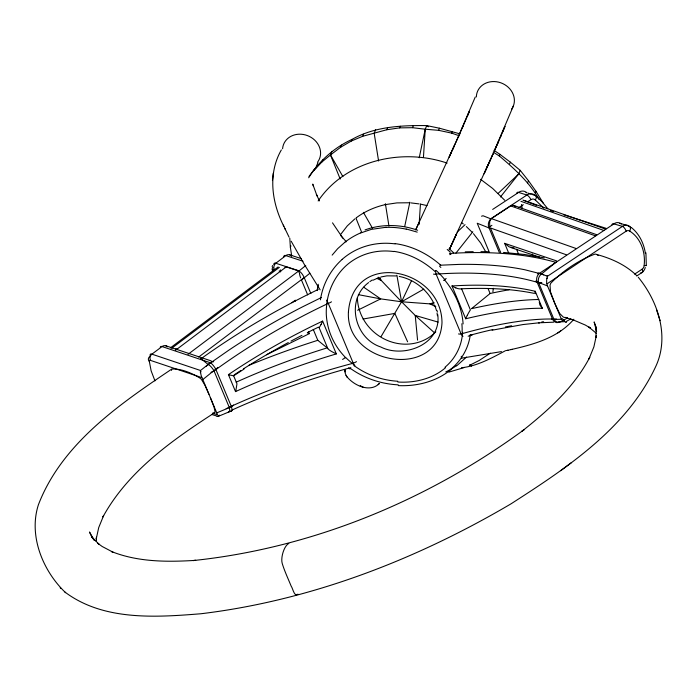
<?xml version="1.0" encoding="UTF-8"?>
<svg xmlns="http://www.w3.org/2000/svg" width="697" height="697" viewBox="0 0 697 697"><rect width="100%" height="100%" fill="white"/><g stroke="black" fill="none" stroke-linecap="round" stroke-linejoin="round"><path stroke-width="1.05" d="M298.961 272.44L299.118 270.88L305.739 265.522M171.558 370.403L171.558 370.124A7.258 2.622 58.6 0 1 171.845 369.035C181.316 368.486 192.241 373.209 200.414 378.401A7.275 2.631 58.6 0 1 201.773 379.952L204.909 385.188L208.961 394.284M539.286 302.167L539.853 304.929L541.769 307.717A11.875 9.523 15 0 0 542.318 308.274L538.912 308.274A274.374 82.42 -25.9 0 0 471.355 317.44L465.692 318.764L451.987 285.962L458.077 285.631A274.374 116.068 -19.3 0 1 531.454 290.449L535.235 291.285L542.327 308.266M96.238 541.491L96.491 537.213L96.238 538.929L98.713 527.594L103.635 515.536L102.947 516.895C127.908 471.277 172.037 440.269 214.728 412.641A7.258 2.622 58.6 0 0 215.016 411.631L214.066 407.109L210.328 397.551M419.141 224.373L420.457 203.829M423.445 157.33L425.248 129.215L426.73 125.591L439.467 128.222L460.081 133.902M462.608 332.234C461.893 345.686 455.411 358.702 444.974 367.241M634.636 274.113L642.024 269.26A4.4 3.642 -77.7 0 0 644.098 265.836C645.736 252.845 641.223 238.383 629.739 231.108A4.391 3.633 -77.7 0 0 626.124 231.195L547.023 283.845A6.282 5.184 -77.9 0 0 547.52 285.927L561.433 319.261A6.282 5.21 -77.4 0 0 562.523 320.96L562.566 321.003M493.284 288.297L492.918 291.877M281.353 149.916C267.587 173.832 271.83 202.775 283.853 226.342M272.449 180.584L273.285 173.117M547.067 278.539L547.372 276.726M200.44 370.961L200.387 372.703M470.327 334.569C468.576 348.125 461.309 360.767 450.68 369.314M490.374 220.444L490.758 218.823L526.888 195.055A9.671 7.615 -74.7 0 1 535.261 195.5L541.926 201.633L547.807 208.734M320.411 299.832C322.763 284.393 330.491 269.756 342.201 259.371M404.696 226.516L409.836 202.191M419.219 157.766L425.248 129.215L438.605 130.33L451.604 133.101L459.306 135.81M317.597 287.373L318.276 284.254M317.649 287.852L318.111 285.779M272.152 266.82L272.544 265.548M295.232 300.642L295.362 300.163L291.877 302.725M295.18 300.834L295.005 301.4M535.087 291.712L534.939 293.149L535.636 293.69M315.819 167.855L317.919 162.584M308.675 177.779C319.043 161.138 334.116 147.581 352.055 139.391C374.742 126.523 401.272 125.321 426.73 125.591L428.542 126.793M313.964 170.486L321.84 162.044L322.702 159.944M291.66 255.729L290.37 247.269L290.937 245.867M321.84 162.044L330.483 154.952L331.964 151.327M340.197 179.042L330.483 154.952L340.659 147.215L341.513 145.115M340.659 147.215L351.41 140.977L352.055 139.391M351.41 140.977L362.64 136.298L363.503 134.199M375.657 129.616L374.176 133.24L378.593 160.998M362.64 136.298L386.809 129.738L387.663 127.638M386.809 129.738L399.651 127.873L400.296 126.288M399.651 127.873L412.502 127.699L413.365 125.599M438.605 130.33L439.467 128.222M451.604 133.101L452.257 131.506M539.051 199.307C529.276 182.126 514.194 168.535 499.244 155.919L499.897 154.325L493.981 150.308M509.49 164.274L510.352 162.174L499.897 154.325M500.481 196.937L518.699 173.971L520.18 170.338L510.352 162.174M527.612 182.832L528.474 180.732L520.18 170.338M535.313 192.851L535.958 191.257L528.474 180.732M475.258 97.022L456.613 140.646L415.943 229.243M322.624 321.099L316.255 324.149A274.374 103.409 -27.8 0 0 233.129 371.475L228.433 374.62L235.525 391.601L240.578 389.301A274.374 95.088 -17.6 0 1 329.542 355.958L336.32 353.91L322.624 321.099L321.064 324.514M513.471 105.7L492.239 155.701M465.692 318.764L467.234 315.375M467.626 115.563L469.255 111.677L462.224 128.048M502.502 132.291L504.976 126.41L500.481 136.995M501.291 135.131L497.876 142.981M495.218 149.019L498.66 141.195L494.452 150.735M463 126.262L452.161 150.543M449.33 249.596L492.988 154.028L484.04 173.875M451.429 152.146L449.164 157.156L454.322 145.734M484.763 172.316L490.679 159.195M487.037 167.271L487.769 165.677M449.426 249.369L456.701 233.556L449.243 249.805M415.647 229.923L418.845 223.049M411.596 280.534L401.568 301.775L381.128 336.494M340.702 234.392L347.306 225.872L354.878 218.867M297.941 594.158C294.361 597.634 292.784 588.085 291.154 586.099C288.079 578.571 284.559 571.192 282.207 563.394C280.516 557.696 284.071 545.838 288.811 543.416M461.161 356.829L461.553 356.263M318.146 200.963C345.66 160.153 402.047 147.738 447.117 163.098M309.015 176.428L314.608 168.892M332.155 255.119L337.697 248.655L344.876 242.26M219.294 416.161L218.719 416.553M455.96 253.072L472.819 231.805M573.858 319.235C557.121 338.873 530.774 345.25 506.658 350.539L507.974 350.26M566.225 321.927L565.38 322.389M466.502 357.082L456.622 365.873M318.233 289.203L317.815 289.656A304.423 115.423 -28.8 0 0 201.05 358.72L200.431 358.903M214.728 412.641L212.672 413.312M457.171 232.11L465.056 224.661M498.189 193.348L518.699 173.971M378.114 384.613L379.517 383.367C369.811 393.43 352.577 384.979 346 375.422M368.617 282.581C345.581 299.605 354.303 338.35 380.736 346.967C403.929 358.85 441.828 344.187 437.742 314.608M212.576 413.269L217.333 414.715A6.282 2.291 58.5 0 0 216.767 412.894L202.818 379.56L215.748 369.122A5.027 1.882 -22.9 0 0 217.804 367.38M449.87 254.684L451.517 253.333A304.423 132.09 -18.6 0 1 555.831 262.351L556.563 262.168M508.984 289.795A310.426 93.712 -25.8 0 0 490.113 293.498L471.486 308.684A280.769 84.755 -25.8 0 1 538.842 299.501M555.857 262.333L541.534 274.008A6.456 4.966 -73.1 0 0 538.659 282.747L553.827 319.052A6.447 5.437 -88.5 0 0 560.876 321.631M309.904 273.215L301.47 280.02L307.682 294.892M64.908 592.049C103.374 620.957 155.509 617.403 200.919 613.752C310.731 600.509 416.144 559.735 511.084 503.792C566.792 467.948 627.152 428.228 655.929 366.099C669.643 336.329 658.003 301.243 638.26 277.232M272.849 267.465A4.835 3.302 -10.1 0 0 273.067 271.185A4.879 1.76 58.6 0 1 274.2 269.399A4.835 4.156 -71.9 0 1 275.803 263.248L285.831 255.599A4.835 4.156 -71.9 0 1 291.52 256.287M175.574 350.234L286.258 266.881L298.717 270.959A6.482 2.344 58.6 0 1 304.188 277.58L310.862 293.559M188.033 354.311L298.717 270.959M198.697 357.03L304.197 277.58M560.676 470.71L571.531 462.555M170.39 347.881L278.12 266.951M171.645 348.291L279.375 267.36M490.313 353.179L479.188 360.488L469.325 365.437M167.454 346.784A4.835 4.295 -80 0 0 162.061 346.548L151.885 354.163A8.573 2.509 55.8 0 0 150.143 355.845M356.341 217.743C364.975 211.304 375.047 206.904 385.537 204.57M369.793 281.675L372.25 280.011M557.792 332.922L560.702 330.962M492.657 209.422L519.587 191.771A9.749 7.667 -74.8 0 1 525.939 192.05L526.819 192.729A4.835 2.474 -48.7 0 0 525.991 192.72M499.287 252.384L488.867 227.422A6.482 5.358 -77.7 0 1 491.385 218.605L510.701 205.92A4.862 4.016 -77.7 0 1 515.362 206.521M490.226 226.438L491.916 225.323M519.038 207.479L523.273 204.691M528.361 201.346L530.905 199.673A4.879 4.034 -77.7 0 1 535.296 199.961L543.799 208.133M619.711 223.362A4.914 2.727 -61.3 0 1 620.382 223.354A8.617 6.682 -75.7 0 0 613.83 223.911L539.452 273.337A4.766 1.847 57.9 0 0 537.831 273.912M629.722 231.099A4.896 2.649 -58.4 0 0 629.208 226.081A8.573 6.665 -75.5 0 0 622.412 226.412L547.511 276.247L539.452 273.337A6.317 4.722 -75.6 0 0 536.986 281.858L552.677 319.479L561.433 319.261M636.77 275.951L641.737 272.684L640.831 272.754M171.558 369.218C119.361 404.347 61.876 443.658 38.413 504.733C28.342 535.793 42.9 571.113 65.614 592.694M234.07 375.526L244.089 369.035M562.523 320.96L567.524 317.771M570.895 318.808L566.051 321.631M423.828 289.098L401.568 301.775L380.667 298.882L358.354 294.657M505.613 350.617C491.707 358.023 477.375 366.056 461.466 367.772M373.043 280.22L378.462 277.746M266.507 354.747L309.346 333.636L308.518 331.667M357.639 310.261L380.667 298.882L363.721 287.208M321.456 297.506L302.437 306.898A284.289 107.791 -28.8 0 0 228.712 350.251L208.22 364.54A6.447 5.898 -51 0 0 206.155 366.535M216.741 412.885L231.456 406.734L215.748 369.122A6.317 1.577 55 0 0 210.328 362.736L162.07 346.566M220.165 415.586L222.927 414.419M223.624 414.131L227.797 412.415M228.494 412.127L230.602 411.274A4.766 3.999 -75.6 0 0 232.615 409.514M360.767 232.937L371.335 229.383L386.103 227.257M481.522 216.209L483.038 215.756L490.758 218.823M463.923 367.633L448.79 372.137M434.065 302.542L429.936 303.875L401.568 301.775L378.166 277.188M365.028 229.905C381.904 223.815 400.81 224.268 417.651 230.254M468.14 336.181L472.078 335.109M380.893 276.988L386.87 275.855L396.149 275.934M492.108 330.204L522.889 324.567L539.556 322.746L538.546 322.824L553.61 322.197M510.945 349.615L512.278 349.328M385.188 204.639L396.915 202.897L408.965 202.766M501.474 351.602L461.466 358.188M363.015 319.043L394.842 313.406L407.614 341.791M514.046 247.871L509.263 246.93L504.637 243.323L556.65 260.913M439.885 265.226L458.87 264.407A284.289 123.36 -18.6 0 1 524.928 269.791L541.534 274.008A6.447 3.799 50.9 0 1 543.747 274.836M559.726 321.875L564.814 321.657M566.182 317.44L565.058 317.483A7.258 6.003 -77.7 0 1 563.246 317.039L559.517 313.275L555.039 303.918M175.635 349.014L177.63 348.962M465.256 251.861L473.176 251.678M233.478 375.796L229.81 374.995M480.965 251.652L488.623 251.756M434.266 304.04L429.936 303.875L435.808 306.671M398.248 384.849C381.181 384.003 364.304 378.375 350.391 368.408M397.813 381.242C382.305 380.37 367.023 375.056 354.451 365.881M503.504 252.427L524.658 254.501L544.235 257.873M644.22 265.566L646.311 265.609L645.919 252.837M410.986 202.905L419.054 203.899M412.502 127.699L425.248 129.215M395.164 243.628C412.11 245.867 428.019 253.917 440.739 265.2M393.866 251.356C409.278 253.56 423.628 261.166 435.085 271.569M534.146 293.359C510.326 288.532 485.87 287.783 461.649 288.776A7.937 5.123 29.1 0 1 455.847 287.835M421.066 204.256L427.052 205.598M399.25 276.421C413.931 279.305 426.825 289.429 433.56 302.733M645.744 265.348L646.319 265.531M406.203 228.965L417.207 232.127M511.162 247.653L539.417 257.071M229.4 374.89L229.13 374.812A11.875 0.854 17.9 0 1 228.468 374.637M613.804 223.859L622.395 226.368M438.134 322.101L415.238 315.462L401.568 301.775L396.881 275.202M596.832 254.518C611.504 258.491 625.906 264.999 636.866 275.768M566.644 317.919L573.387 319.975L585.28 325.029L590.394 328.017L588.869 327.05L596.318 333.314M626.995 225.419L620.365 223.406L621.349 224.051M211.574 414.427L218.405 416.527M627.544 225.593L631.229 227.631M550.508 210.564L553.592 211.548M563.89 214.833L606.094 228.32M527.882 193.069L528.936 193.409M532.107 194.446L533.161 194.794M533.684 194.968L535.27 195.482A4.835 2.448 -47.6 0 1 535.305 199.952M529.99 193.757L531.044 194.106M289.752 254.858L301.348 258.657M303.021 261.218L285.23 255.424A9.749 3.006 55.6 0 0 283.836 256.714M275.803 263.248L299.118 270.88M279.122 271.011L280.76 271.542M165.59 345.703L211.235 360.924M154.969 380.884L151.127 370.821L149.376 361.586A4.391 1.586 58.6 0 1 150.474 360.384L201.834 377.608A6.282 2.248 58.7 0 1 202.783 379.551M522.889 200.048L605.789 229.174M520.947 201.328L603.837 230.454M513.977 205.519L596.702 234.715M510.701 205.92L595.316 235.786M491.394 218.623L576.01 248.489M488.867 227.422L566.347 254.771M362.998 386.966L360.183 385.964L362.527 386.818M523.874 200.431L536.594 205.415M455.794 287.974L451.987 285.962M307.342 332.817L309.346 333.636M547.45 285.909L536.96 281.867A5.027 1.873 -23 0 1 535.932 280.969M336.32 353.91L332.486 351.976A7.937 2.318 27.9 0 1 327.677 348.561M377.173 278.53L381.059 280.412L379.848 277.397M493.215 152.173L499.244 155.919M233.565 375.587L236.971 383.838L235.813 390.825A11.875 5.471 -69.6 0 1 235.525 391.601M480.59 179.312L492.683 188.469L504.741 200.274M461.719 222.691L463.305 223.955M313.267 329.428L317.806 340.302L327.146 347.89A280.769 97.423 -17.7 0 0 236.161 382.191M201.041 358.711L208.22 364.54A6.456 1.873 54 0 1 214.04 370.917L229.208 407.222A6.447 2.344 65.2 0 1 228.259 411.971M598.27 255.477L596.937 254.579A7.258 5.994 -77.7 0 0 595.038 254.091C579.085 259.868 562.601 271.02 550.778 283.235A7.275 6.012 -77.7 0 0 550.038 285.361L550.508 291.869L554.76 303.265M447.213 249.482L450.436 252.236M449.095 248.585L453.695 252.828M434.519 332.844L415.238 315.462L417.564 340.136M469.856 364.705L471.46 366.152M60.169 587.754L60.883 588.407M466.38 226.595L472.122 232.223M345.32 357.927L345.076 357.674A6.447 1.952 -44.3 0 1 342.549 359.425M340.563 235.351L346.348 241.789M473.472 233.695L480.738 243.087L485.844 252.018M94.391 540.506L91.786 536.925L99.087 544.357L97.624 543.181L102.171 546.483L112.949 552.155L111.389 551.484C138.015 562.174 167.507 562.087 195.691 560.353L193.165 560.571C312.439 548.051 427.644 500.463 524.083 429.674L521.844 431.347C548.103 410.55 574.032 387.419 589.758 357.308L588.965 358.938L593.888 346.888L596.353 335.553L596.031 337.47L596.031 326.998L596.588 331.432L594.14 321.918L596.292 327.764M342.828 238.156L332.513 222.848M93.842 539.687L89.504 532.011L92.117 537.657M320.158 289.874L304.014 263.893L291.189 241.223M535.958 191.257L543.529 203.585M330.483 154.952L342.889 176.594M363.39 212.358L372.564 228.355M319.479 200.884L316.377 194.454L316.996 195.813L312.953 184.67M347.019 377.147L345.329 373.679L344.867 369.724M289.072 237.154L283.27 225.07M284.838 228.45L285.413 229.705M532.273 253.987L533.1 255.965M516.529 249.23L518.594 254.17M504.637 243.323L508.749 253.168M500.673 252.401L490.732 228.616L477.218 223.24L489.233 252.018M488.048 288.558L490.113 293.498M461.536 288.671L470.397 309.877A7.937 1.255 -60.2 0 0 467.33 315.297M318.982 327.39L327.834 348.596M355.975 218.187L361.638 232.232M434.789 305.408L436.444 310.348M660.103 320.646L656.548 309.877M312.796 184.069L313.319 186.029M437.063 310.601L437.341 311.942M521.522 204.474L522.288 208.664M385.389 203.698L388.961 226.124M437.045 313.058L437.446 315.758M289.786 238.191L290.37 247.269M344.963 371.841L344.893 369.889L344.954 371.667M280.316 269.844L280.36 271.926M248.907 365.333A310.426 107.713 -17.7 0 1 317.806 340.302M234.166 374.864A280.769 105.735 -27.7 0 1 240.883 370.499M243.427 368.87A280.769 105.735 -27.7 0 1 288.297 342.558M291.015 341.103A280.769 105.735 -27.7 0 1 301.94 335.37M307.438 332.582A280.769 105.735 -27.7 0 1 318.477 327.137M232.641 409.758A281.989 96.787 -16.6 0 1 350.826 367.633M226.177 408.616A6.447 2.344 -22.7 0 0 229.208 407.222A275.193 94.313 -16.5 0 1 353.248 363.224A6.447 2.344 -22.7 0 0 356.463 361.647M214.04 370.917A6.447 2.344 -22.7 0 1 211.017 372.311M214.057 370.926A275.193 104.428 -29 0 1 328.261 303.404A6.447 2.344 -22.7 0 0 331.476 301.827M326.693 300.146A6.456 1.002 64.8 0 0 328.261 303.387L353.248 363.207A6.447 0.549 75.2 0 0 354.154 365.899M321.038 324.419A7.937 1.56 -71.3 0 1 319.165 327.381M469.665 335.353A281.989 81.34 -26.5 0 1 492.84 329.576M505.491 326.928A281.989 81.34 -26.5 0 1 511.633 325.787M541.822 321.875A281.989 81.34 -26.5 0 1 543.625 321.753M556.328 318.938A6.447 2.344 -22.7 0 1 553.827 319.052A275.193 78.892 -26.6 0 0 461.074 333.941A6.447 2.344 -22.7 0 1 458.513 333.933M541.813 282.494A6.447 2.344 -22.7 0 1 538.659 282.747A275.193 119.849 -18.5 0 0 436.087 274.121A6.447 2.344 -22.7 0 1 433.525 274.113M435.529 270.584A6.456 2.98 85.9 0 0 436.104 274.095L461.092 333.915A6.447 3.424 74.3 0 0 463 336.337M535.096 291.703A11.875 3.206 -45 0 1 535.244 291.276M285.099 267.596A4.862 1.76 58.6 0 1 286.249 266.873M300.695 277.929A7.075 2.518 65.7 0 1 299.483 273.05M273.79 264.599A9.671 2.997 55.6 0 1 275.803 263.257M150.465 360.375A4.844 4.295 -79.7 0 1 151.868 354.146L200.518 370.499L210.32 362.736A4.766 4.008 -75.6 0 1 213.674 361.787M160.293 347.498A8.617 2.492 55.8 0 1 162.096 346.618M149.411 361.56A4.896 3.807 -2.7 0 1 149.498 356.751M231.448 406.726A6.317 2.047 66.3 0 1 230.594 411.247M233.53 405.062A5.027 1.76 -22.5 0 1 231.404 406.708M200.945 371.945A9.488 2.492 76.8 0 1 200.971 371.484M201.938 377.513A6.918 2.692 63.7 0 1 200.736 373.052M218.649 415.656A6.918 2.692 -80.8 0 1 217.063 416.353M219.18 415.107A9.488 2.535 79.1 0 1 219.085 415.464M622.377 226.316A4.844 2.23 61.9 0 1 626.133 231.186M611.94 224.852A4.835 2.23 62.1 0 1 613.796 223.815M642.05 269.269A4.844 1.917 51.6 0 1 641.719 272.649M645.283 267.509A8.573 7.109 -86.5 0 1 641.719 272.632M631.316 227.501A43.536 36 -77.7 0 1 645.405 253.595M558.985 321.648A4.766 1.847 57.9 0 0 559.717 321.848A6.317 5.184 89 0 1 552.695 319.47A5.027 1.76 -22.3 0 1 551.667 318.642M547.04 276.056A9.488 3.511 72.7 0 1 547.232 275.69M546.744 283.827A6.918 1.603 85.3 0 1 546.936 278.007M564.561 320.899A6.918 1.333 52 0 1 562.27 318.642M566.565 321.962A9.488 3.45 70.3 0 1 566.304 322.084M489.817 226.516A7.075 1.908 83.7 0 1 490.218 219.808M530.905 199.673A4.835 2.074 56.7 0 0 526.888 195.055L518.542 192.389A4.835 2.074 56.7 0 0 516.73 193.522M435.817 331.789A46.15 42.604 38 0 1 386.8 340.206A46.15 42.604 38 0 1 357.378 297.75M439.633 266.332A82.987 65.779 37.5 0 1 440.844 267.439M342.175 259.345A72.732 67.496 43.1 0 1 395.147 243.88M446.158 278.512A6.447 0.993 -40.3 0 1 443.588 280.429M444.529 279.828A75.72 59.829 38.1 0 1 463.104 323.931M436.174 270.488A77.454 64.054 36.8 0 1 444.817 279.61M461.867 323.757A74.779 58.653 37 0 1 462.102 332.103M445.566 367.685A63.95 50.35 11.2 0 1 397.83 382.017M354.904 365.376A74.701 67.426 3 0 1 345.799 357.57M345.407 357.404A75.738 69.717 -2.9 0 1 326.292 314.356A74.771 69.291 -2.4 0 1 326.623 305.452C327.956 290.37 335.004 275.777 346.226 265.566A63.941 59.646 41.4 0 1 393.857 251.556M349.946 368.922A80.146 73.525 -0.7 0 1 348.605 367.92M450.968 369.541A72.749 57.494 9.6 0 1 398.266 385.607M449.452 253.211A88.728 70.266 37.7 0 1 450.776 254.449M406.177 229.165A81.375 74.962 41.8 0 0 401.202 228.259A81.54 75.712 43.8 0 0 386.121 227.379M344.858 242.242A81.314 76.051 46.1 0 1 360.732 232.859M317.196 290.588A86.062 79.737 6.7 0 1 317.597 287.844M456.404 365.69A81.183 62.878 9.1 0 1 445.758 371.928M282.59 148.74A19.35 16.955 22.2 0 1 307.438 135.593A19.35 16.955 22.2 0 1 317.701 162M476.347 96.944A19.35 16.955 22.2 0 1 500.786 82.795A19.35 16.955 22.2 0 1 511.502 109.359M348.422 311.986C345.355 365.045 438.962 380.44 441.994 322.72C441.724 268.11 353.301 249.169 348.422 311.986"/></g></svg>
